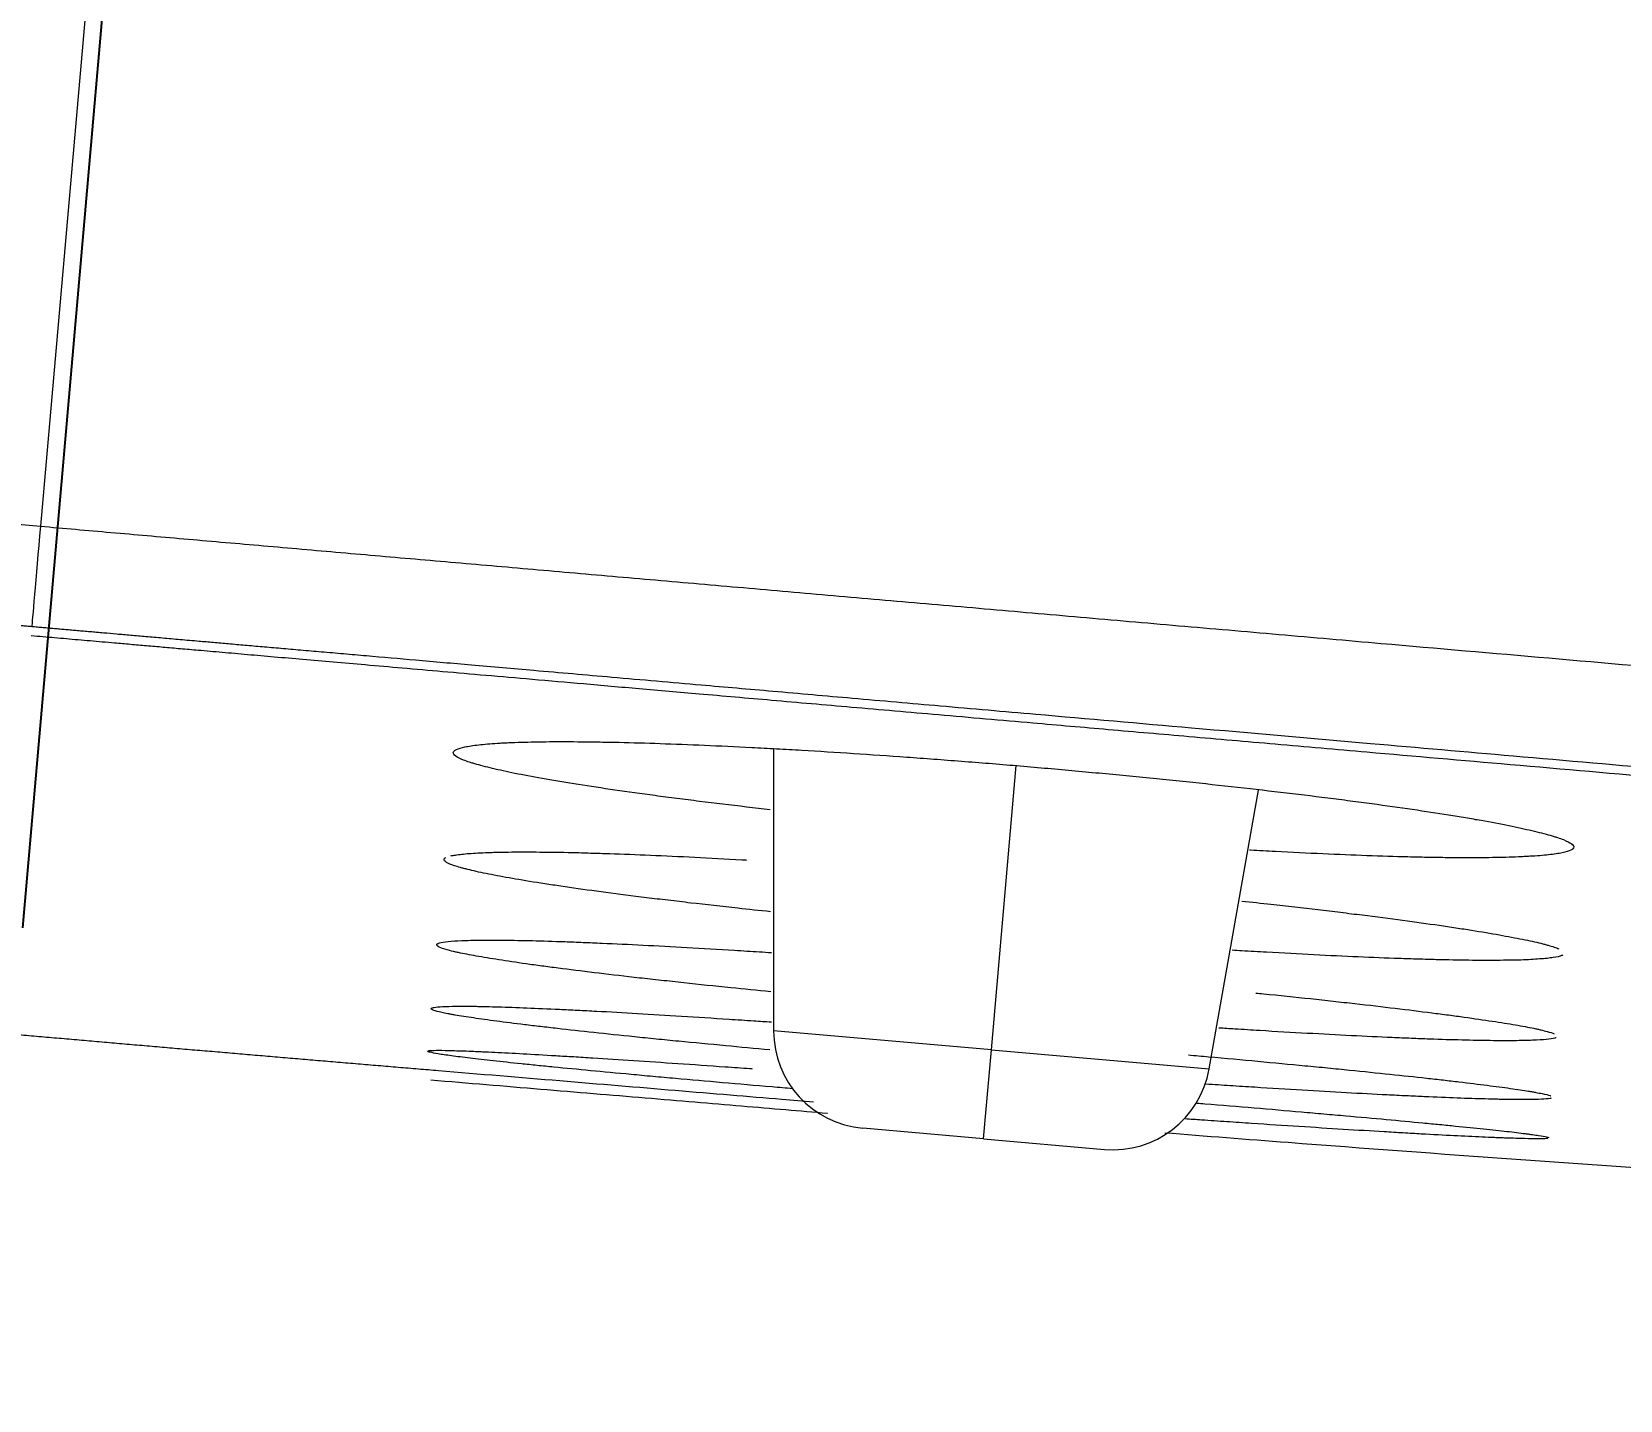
# Model space of a CAD drawing. Header units: millimetres. Extents: x 11618 to 13994, y -5897 to -2537.
# Drawn here: x 13117.06 to 13133.31, y -3607.08 to -3593.08 of the extents above; entities that cross this region are included whole.
import ezdxf

# ---------------------------------------------------------------- set-up
doc = ezdxf.new("R2010")
doc.units = ezdxf.units.MM
doc.linetypes.add('CENTERX2', pattern=[101.6, 63.5, -12.7, 12.7, -12.7])
doc.layers.add('CENTER', color=1, linetype='CENTERX2')
doc.layers.add('DIM', color=3, linetype='Continuous', lineweight=13)
doc.styles.get("Standard").update_dxf_attribs({"font": 'arial.ttf'})
doc.dimstyles.get("Standard").update_dxf_attribs({"dimtxt": 0.18, "dimasz": 0.18, "dimexe": 0.18, "dimexo": 0.0625, "dimgap": 0.09, "dimtad": 0, "dimtih": 1, "dimtoh": 1, "dimdec": 1, "dimdsep": 46, "dimtxsty": 'Standard', "dimcen": 0.09, "dimadec": 0, "dimazin": 0, "dimtfac": 1, "dimtdec": 1, "dimtofl": 0, "dimtmove": 0, "dimatfit": 3, "dimfxl": 1, "dimtolj": 1, "dimtzin": 0, "dimarcsym": 0})

# ---------------------------------------------------------------- blocks, each defined once
blk = doc.blocks.new('*D3')
at = {"layer": 'Defpoints', "color": 0, "transparency": 16777216}
for p in [(13022.698, -3589.905), (13211.939, -3606.495), (13206.858, -3664.45)]:
    blk.add_point(p, dxfattribs=at)
at = {"layer": 'DIM', "color": 0, "lineweight": -2, "transparency": 16777216}
for p, q in [((13022.693, -3589.967), (13017.602, -3648.039)), ((13211.934, -3606.557), (13206.843, -3664.629)), ((13035.549, -3649.432), (13088.231, -3654.05)), ((13188.927, -3662.878), (13136.245, -3658.26))]:
    blk.add_line(p, q, dxfattribs=at)
at = {"layer": 'DIM', "color": 0, "transparency": 16777216}
for points in [[(13035.811, -3646.443), (13035.287, -3652.42), (13017.618, -3647.86)], [(13189.189, -3659.89), (13188.665, -3665.867), (13206.858, -3664.45)]]:
    blk.add_solid(points, dxfattribs=at)
at = {"layer": 'DIM', "color": 0, "transparency": 16777216, "insert": (13112.238, -3656.155), "char_height": 18, "attachment_point": 5}
blk.add_mtext('\\A1;190', dxfattribs=at)

msp = doc.modelspace()

# ---------------------------------------------------------------- linework, layer by layer
at = {"linetype": 'Continuous', "lineweight": 18, "extrusion": (-1, -2.22045e-16, 0)}
for p, q in [((13117.805, -3590.656), (13117.15, -3598.138)), ((13124.649, -3600.415), (13124.649, -3603.3)), ((13129.104, -3603.689), (13129.607, -3600.837)), ((13126.797, -3604.404), (13125.561, -3604.296)), ((13126.797, -3604.404), (13128.032, -3604.512))]:
    msp.add_line(p, q, dxfattribs=at)
at = {"linetype": 'Continuous', "lineweight": 13, "extrusion": (-1, -2.22045e-16, 0)}
for p, q in [((13126.876, -3603.494), (13127.131, -3600.587)), ((13126.876, -3603.494), (13124.649, -3603.3)), ((13126.797, -3604.404), (13126.876, -3603.494)), ((13126.876, -3603.494), (13129.104, -3603.689))]:
    msp.add_line(p, q, dxfattribs=at)
at = {"linetype": 'Continuous', "lineweight": 18}
for centre, start, end in [((13125.649, -3603.3), 180, 265), ((13128.119, -3603.516), 265, 350)]:
    msp.add_arc(centre, 1, start, end, dxfattribs=at)
msp.add_ellipse((13117.148, -3598.173), major_axis=(-0.087, -0.996), ratio=0.001158, start_param=4.677482, end_param=6.20974, dxfattribs=at)
at = {"linetype": 'Continuous', "lineweight": 13}
for points, knots in [([(13172.599, -3595.501), (13172.492, -3595.491), (13172.271, -3595.47), (13171.933, -3595.439), (13171.582, -3595.407), (13171.216, -3595.374), (13170.837, -3595.34), (13170.444, -3595.305), (13170.036, -3595.268), (13169.615, -3595.231), (13169.14, -3595.189), (13168.615, -3595.143), (13168.046, -3595.092), (13167.477, -3595.042), (13166.907, -3594.992), (13166.337, -3594.942), (13165.866, -3594.901), (13165.31, -3594.852), (13164.488, -3594.779), (13163.121, -3594.658), (13161.207, -3594.489), (13157.214, -3594.137), (13151.831, -3593.661), (13146.372, -3593.179), (13142.544, -3592.841), (13139.823, -3592.601), (13137.06, -3592.356), (13134.641, -3592.143), (13132.498, -3591.953), (13130.563, -3591.782), (13128.383, -3591.589), (13126.513, -3591.424), (13125.051, -3591.295), (13124.09, -3591.21), (13123.169, -3591.128), (13122.287, -3591.05), (13121.444, -3590.976), (13120.64, -3590.905), (13119.876, -3590.838), (13119.151, -3590.774), (13118.465, -3590.714), (13118.02, -3590.675), (13117.805, -3590.656)], [0, 0, 0, 0, 0.005929, 0.012111, 0.018548, 0.025238, 0.032183, 0.039382, 0.046835, 0.054542, 0.062503, 0.072919, 0.083335, 0.093751, 0.104167, 0.114583, 0.124999, 0.130054, 0.14508, 0.170076, 0.205043, 0.24998, 0.388966, 0.49996, 0.54881, 0.598428, 0.648815, 0.69997, 0.730738, 0.765996, 0.805745, 0.849985, 0.868201, 0.885703, 0.902491, 0.918564, 0.933923, 0.948567, 0.962497, 0.975712, 0.988213, 1, 1, 1, 1]), ([(13062.381, -3593.337), (13064.656, -3593.539), (13066.932, -3593.736), (13071.487, -3594.136), (13073.765, -3594.335), (13080.602, -3594.935), (13085.164, -3595.335), (13098.863, -3596.535), (13108.006, -3597.338), (13117.15, -3598.138)], [0, 0, 0, 0, 0.125, 0.125, 0.25, 0.25, 0.5, 0.5, 1, 1, 1, 1]), ([(13117.061, -3599.167), (13117.044, -3599.165), (13117.01, -3599.162), (13116.96, -3599.158), (13116.91, -3599.153), (13116.86, -3599.149), (13116.81, -3599.145), (13116.76, -3599.14), (13116.709, -3599.136), (13116.657, -3599.131), (13116.604, -3599.127), (13116.549, -3599.122), (13116.493, -3599.117), (13116.435, -3599.112), (13116.371, -3599.106), (13116.301, -3599.1), (13116.223, -3599.093), (13116.142, -3599.086), (13116.057, -3599.079), (13115.968, -3599.071), (13115.875, -3599.063), (13115.778, -3599.054), (13115.677, -3599.045), (13115.571, -3599.036), (13115.462, -3599.027), (13115.298, -3599.012), (13115.068, -3598.992), (13114.763, -3598.965), (13114.421, -3598.935), (13114.042, -3598.902), (13113.695, -3598.872), (13113.389, -3598.845), (13113.13, -3598.822), (13112.853, -3598.798), (13112.559, -3598.772), (13112.248, -3598.745), (13111.862, -3598.711), (13111.389, -3598.67), (13110.819, -3598.62), (13110.089, -3598.556), (13109.17, -3598.475), (13108.029, -3598.375), (13106.875, -3598.274), (13105.721, -3598.173), (13104.58, -3598.073), (13103.123, -3597.945), (13101.287, -3597.784), (13099.005, -3597.584), (13096.876, -3597.398), (13094.957, -3597.229), (13093.307, -3597.085), (13091.537, -3596.93), (13088.997, -3596.707), (13085.53, -3596.403), (13080.974, -3596.004), (13077.019, -3595.657), (13073.824, -3595.377), (13071.549, -3595.178), (13069.412, -3594.991), (13067.479, -3594.821), (13066.247, -3594.713), (13065.47, -3594.645), (13065.09, -3594.612), (13064.618, -3594.57), (13064.153, -3594.53), (13063.734, -3594.493), (13063.404, -3594.464), (13063.105, -3594.438), (13062.836, -3594.414), (13062.599, -3594.393), (13062.451, -3594.38), (13062.382, -3594.374)], [0, 0, 0, 0, 0.00093, 0.001846, 0.002755, 0.003662, 0.004571, 0.005489, 0.006419, 0.007367, 0.008336, 0.00933, 0.010354, 0.01141, 0.012501, 0.01386, 0.015278, 0.016761, 0.018312, 0.019934, 0.02163, 0.023401, 0.025249, 0.027174, 0.029176, 0.031253, 0.03616, 0.041729, 0.047976, 0.054905, 0.062506, 0.066938, 0.071679, 0.076731, 0.082096, 0.087772, 0.093759, 0.103254, 0.113671, 0.125011, 0.143197, 0.164032, 0.187516, 0.206429, 0.227264, 0.25002, 0.286248, 0.327918, 0.375029, 0.402973, 0.433122, 0.465478, 0.500039, 0.572373, 0.6557, 0.750021, 0.78956, 0.83122, 0.875001, 0.907035, 0.937497, 0.942783, 0.949752, 0.958407, 0.968747, 0.975374, 0.981433, 0.986926, 0.991851, 0.996209, 1, 1, 1, 1]), ([(13117.15, -3598.138), (13117.269, -3598.149), (13117.51, -3598.17), (13117.873, -3598.202), (13118.242, -3598.234), (13118.617, -3598.267), (13118.997, -3598.3), (13119.384, -3598.334), (13119.775, -3598.368), (13120.173, -3598.403), (13120.576, -3598.438), (13120.984, -3598.474), (13121.398, -3598.51), (13121.818, -3598.546), (13122.244, -3598.584), (13122.675, -3598.621), (13123.112, -3598.66), (13123.554, -3598.698), (13124.002, -3598.737), (13124.456, -3598.777), (13124.915, -3598.817), (13125.38, -3598.858), (13125.851, -3598.899), (13126.327, -3598.94), (13126.809, -3598.982), (13127.296, -3599.025), (13127.789, -3599.068), (13128.288, -3599.112), (13128.793, -3599.156), (13129.303, -3599.2), (13129.818, -3599.245), (13130.339, -3599.291), (13131.831, -3599.421), (13134.292, -3599.636), (13137.719, -3599.935), (13141.145, -3600.234), (13144.57, -3600.533), (13147.994, -3600.832), (13151.418, -3601.131), (13154.84, -3601.429), (13157.925, -3601.699), (13160.596, -3601.932), (13162.775, -3602.123), (13164.722, -3602.293), (13166.437, -3602.442), (13167.919, -3602.572), (13169.169, -3602.681), (13170.187, -3602.77), (13170.973, -3602.838), (13171.528, -3602.886), (13171.82, -3602.912), (13171.928, -3602.921)], [0, 0, 0, 0, 0.006523, 0.01315, 0.019879, 0.02671, 0.033645, 0.040682, 0.047822, 0.055065, 0.06241, 0.069859, 0.07741, 0.085063, 0.09282, 0.100679, 0.108641, 0.116706, 0.124874, 0.133144, 0.141518, 0.149993, 0.158572, 0.167254, 0.176038, 0.184925, 0.193915, 0.203007, 0.212202, 0.221501, 0.230901, 0.240405, 0.250011, 0.312506, 0.375001, 0.437497, 0.499992, 0.562492, 0.624993, 0.687494, 0.749995, 0.794089, 0.833939, 0.869547, 0.900912, 0.928034, 0.950913, 0.96955, 0.983943, 0.994093, 1, 1, 1, 1]), ([(13171.75, -3603.942), (13171.626, -3603.932), (13171.367, -3603.909), (13170.959, -3603.874), (13170.515, -3603.835), (13170.127, -3603.801), (13169.697, -3603.764), (13169.129, -3603.714), (13168.533, -3603.662), (13168.009, -3603.616), (13167.657, -3603.585), (13167.275, -3603.552), (13166.864, -3603.516), (13166.423, -3603.478), (13165.952, -3603.436), (13165.451, -3603.393), (13164.625, -3603.321), (13163.497, -3603.222), (13162.09, -3603.099), (13160.725, -3602.98), (13159.401, -3602.864), (13156.815, -3602.639), (13153.15, -3602.319), (13148.594, -3601.921), (13144.536, -3601.566), (13140.937, -3601.252), (13138.003, -3600.996), (13135.691, -3600.794), (13133.896, -3600.637), (13132.269, -3600.495), (13130.63, -3600.352), (13129.003, -3600.21), (13127.536, -3600.082), (13126.38, -3599.981), (13125.483, -3599.902), (13124.668, -3599.831), (13123.848, -3599.759), (13123.033, -3599.688), (13122.25, -3599.62), (13121.58, -3599.561), (13121.01, -3599.512), (13120.573, -3599.473), (13120.253, -3599.445), (13120.028, -3599.426), (13119.815, -3599.407), (13119.613, -3599.39), (13119.423, -3599.373), (13119.245, -3599.358), (13119.077, -3599.343), (13118.921, -3599.329), (13118.756, -3599.315), (13118.583, -3599.3), (13118.402, -3599.284), (13118.233, -3599.269), (13118.077, -3599.256), (13117.932, -3599.243), (13117.816, -3599.233), (13117.725, -3599.225), (13117.658, -3599.219), (13117.592, -3599.213), (13117.529, -3599.208), (13117.468, -3599.202), (13117.408, -3599.197), (13117.35, -3599.192), (13117.292, -3599.187), (13117.235, -3599.182), (13117.177, -3599.177), (13117.119, -3599.172), (13117.08, -3599.168), (13117.061, -3599.167)], [0, 0, 0, 0, 0.006794, 0.014268, 0.022422, 0.031253, 0.035619, 0.046038, 0.062505, 0.06841, 0.07486, 0.081856, 0.089397, 0.097483, 0.106114, 0.115288, 0.125006, 0.151534, 0.177298, 0.202298, 0.226534, 0.250005, 0.344343, 0.427677, 0.500008, 0.566907, 0.624995, 0.66083, 0.693609, 0.723327, 0.749989, 0.783397, 0.812488, 0.830346, 0.846717, 0.861597, 0.87499, 0.891652, 0.906241, 0.917903, 0.92832, 0.937493, 0.941797, 0.945897, 0.949788, 0.95347, 0.95694, 0.9602, 0.963253, 0.9661, 0.968746, 0.972286, 0.975596, 0.978674, 0.981527, 0.984165, 0.986605, 0.987887, 0.989119, 0.990308, 0.991457, 0.992574, 0.993662, 0.994729, 0.995782, 0.996827, 0.997873, 0.998928, 1, 1, 1, 1])]:
    msp.add_open_spline(points, degree=3, knots=knots, dxfattribs=at)
at = {"linetype": 'Continuous', "lineweight": 18}
for points, knots in [([(13117.055, -3599.256), (13117.095, -3599.26), (13117.175, -3599.267), (13117.295, -3599.277), (13117.415, -3599.288), (13117.536, -3599.298), (13117.658, -3599.309), (13117.782, -3599.32), (13117.92, -3599.332), (13118.071, -3599.345), (13118.236, -3599.359), (13118.407, -3599.374), (13118.583, -3599.39), (13118.783, -3599.407), (13119.012, -3599.427), (13119.272, -3599.45), (13119.547, -3599.474), (13119.84, -3599.499), (13120.149, -3599.526), (13120.488, -3599.556), (13120.861, -3599.588), (13121.273, -3599.624), (13121.715, -3599.663), (13122.196, -3599.704), (13122.718, -3599.75), (13123.288, -3599.8), (13123.929, -3599.855), (13124.653, -3599.919), (13125.469, -3599.99), (13126.36, -3600.067), (13127.236, -3600.144), (13128.09, -3600.218), (13128.916, -3600.29), (13129.798, -3600.367), (13130.893, -3600.462), (13132.236, -3600.579), (13133.863, -3600.721), (13135.651, -3600.877), (13137.406, -3601.029), (13139.116, -3601.178), (13140.764, -3601.322), (13142.529, -3601.476), (13144.715, -3601.666), (13147.395, -3601.9), (13150.638, -3602.182), (13154.214, -3602.494), (13157.242, -3602.757), (13159.636, -3602.966), (13161.307, -3603.111), (13163.041, -3603.263), (13164.439, -3603.384), (13165.483, -3603.475), (13166.155, -3603.534), (13166.835, -3603.593), (13167.525, -3603.653), (13168.092, -3603.703), (13168.525, -3603.741), (13168.815, -3603.766), (13169.081, -3603.789), (13169.324, -3603.81), (13169.544, -3603.829), (13169.74, -3603.846), (13170.07, -3603.875), (13170.523, -3603.914), (13171.09, -3603.963), (13171.45, -3603.994), (13171.622, -3604.008)], [0, 0, 0, 0, 0.00221, 0.004402, 0.006592, 0.008794, 0.011025, 0.013298, 0.015627, 0.018575, 0.021595, 0.024706, 0.027921, 0.031253, 0.035725, 0.040471, 0.045511, 0.050859, 0.056523, 0.062507, 0.069473, 0.076999, 0.085094, 0.09376, 0.103369, 0.113786, 0.125013, 0.138581, 0.153518, 0.169833, 0.187519, 0.201609, 0.216722, 0.232862, 0.250026, 0.276845, 0.306617, 0.339349, 0.375033, 0.403062, 0.433238, 0.465565, 0.500041, 0.553395, 0.612841, 0.678386, 0.750021, 0.779495, 0.81015, 0.841985, 0.875001, 0.887162, 0.899493, 0.911992, 0.92466, 0.937497, 0.943244, 0.948565, 0.953457, 0.957922, 0.961959, 0.965568, 0.968747, 0.980133, 0.990552, 1, 1, 1, 1]), ([(13124.615, -3601.038), (13124.533, -3601.029), (13124.452, -3601.02), (13124.207, -3600.991), (13124.047, -3600.972), (13123.852, -3600.948), (13123.813, -3600.943), (13123.736, -3600.933), (13123.698, -3600.928), (13123.584, -3600.914), (13123.51, -3600.904), (13123.293, -3600.875), (13123.156, -3600.856), (13122.894, -3600.818), (13122.77, -3600.8), (13122.594, -3600.772), (13122.537, -3600.763), (13122.454, -3600.749), (13122.427, -3600.744), (13122.373, -3600.735), (13122.347, -3600.73), (13122.217, -3600.708), (13122.122, -3600.69), (13121.949, -3600.656), (13121.87, -3600.639), (13121.73, -3600.606), (13121.667, -3600.59), (13121.6, -3600.571), (13121.587, -3600.567), (13121.562, -3600.56), (13121.55, -3600.556), (13121.516, -3600.545), (13121.496, -3600.537), (13121.442, -3600.516), (13121.416, -3600.503), (13121.38, -3600.477), (13121.372, -3600.465), (13121.373, -3600.448), (13121.376, -3600.443), (13121.384, -3600.435), (13121.388, -3600.433), (13121.395, -3600.427), (13121.4, -3600.425), (13121.425, -3600.413), (13121.454, -3600.404), (13121.53, -3600.388), (13121.577, -3600.381), (13121.687, -3600.368), (13121.751, -3600.363), (13121.843, -3600.357), (13121.861, -3600.356), (13121.9, -3600.354), (13121.959, -3600.351), (13122.023, -3600.349), (13122.156, -3600.345), (13122.252, -3600.343), (13122.46, -3600.341), (13122.571, -3600.342), (13122.75, -3600.343), (13122.811, -3600.344), (13122.906, -3600.346), (13122.939, -3600.346), (13123.004, -3600.347), (13123.037, -3600.348), (13123.204, -3600.352), (13123.344, -3600.356), (13123.634, -3600.366), (13123.785, -3600.372), (13124.097, -3600.385), (13124.258, -3600.393), (13124.467, -3600.403), (13124.509, -3600.406), (13124.594, -3600.41), (13124.721, -3600.417), (13124.85, -3600.424), (13125.11, -3600.439), (13125.462, -3600.461), (13125.826, -3600.486), (13126.102, -3600.506), (13126.195, -3600.513), (13126.382, -3600.527), (13126.476, -3600.534), (13126.758, -3600.556), (13126.947, -3600.571), (13127.136, -3600.587)], [0, 0, 0, 0, 0.017753, 0.017753, 0.054133, 0.054133, 0.063228, 0.063228, 0.072322, 0.072322, 0.090512, 0.090512, 0.126892, 0.126892, 0.163271, 0.163271, 0.181461, 0.181461, 0.190556, 0.190556, 0.199651, 0.199651, 0.23603, 0.23603, 0.27241, 0.27241, 0.308789, 0.308789, 0.317884, 0.317884, 0.326979, 0.326979, 0.345169, 0.345169, 0.381548, 0.381548, 0.417928, 0.417928, 0.436118, 0.436118, 0.445212, 0.445212, 0.454307, 0.454307, 0.490687, 0.490687, 0.527066, 0.527066, 0.563446, 0.563446, 0.572541, 0.572541, 0.581636, 0.599825, 0.599825, 0.636205, 0.636205, 0.672584, 0.672584, 0.690774, 0.690774, 0.699869, 0.699869, 0.708964, 0.708964, 0.745343, 0.745343, 0.781723, 0.781723, 0.818102, 0.818102, 0.827197, 0.827197, 0.836292, 0.854482, 0.854482, 0.890861, 0.927241, 0.927241, 0.945431, 0.945431, 0.96362, 0.96362, 1, 1, 1, 1]), ([(13127.136, -3600.587), (13127.326, -3600.603), (13127.513, -3600.62), (13127.886, -3600.654), (13128.071, -3600.671), (13128.347, -3600.698), (13128.438, -3600.707), (13128.575, -3600.721), (13128.62, -3600.725), (13128.711, -3600.734), (13128.756, -3600.739), (13128.982, -3600.762), (13129.158, -3600.781), (13129.503, -3600.819), (13129.671, -3600.839), (13129.999, -3600.877), (13130.16, -3600.897), (13130.355, -3600.921), (13130.393, -3600.926), (13130.47, -3600.936), (13130.509, -3600.941), (13130.622, -3600.956), (13130.696, -3600.966), (13130.913, -3600.995), (13131.05, -3601.014), (13131.312, -3601.053), (13131.436, -3601.072), (13131.612, -3601.1), (13131.669, -3601.11), (13131.752, -3601.124), (13131.779, -3601.128), (13131.833, -3601.138), (13131.859, -3601.142), (13131.988, -3601.165), (13132.083, -3601.183), (13132.256, -3601.218), (13132.335, -3601.235), (13132.475, -3601.268), (13132.538, -3601.284), (13132.605, -3601.304), (13132.618, -3601.307), (13132.643, -3601.315), (13132.678, -3601.326), (13132.709, -3601.337), (13132.763, -3601.359), (13132.79, -3601.372), (13132.825, -3601.398), (13132.834, -3601.41), (13132.833, -3601.427), (13132.83, -3601.432), (13132.822, -3601.44), (13132.819, -3601.443), (13132.811, -3601.448), (13132.807, -3601.45), (13132.782, -3601.462), (13132.753, -3601.471), (13132.677, -3601.487), (13132.63, -3601.494), (13132.52, -3601.506), (13132.456, -3601.511), (13132.365, -3601.516), (13132.346, -3601.517), (13132.307, -3601.519), (13132.248, -3601.522), (13132.184, -3601.524), (13132.051, -3601.528), (13131.955, -3601.529), (13131.747, -3601.53), (13131.636, -3601.53), (13131.457, -3601.528), (13131.396, -3601.527), (13131.3, -3601.525), (13131.268, -3601.525), (13131.203, -3601.523), (13131.17, -3601.522), (13131.003, -3601.518), (13130.863, -3601.514), (13130.573, -3601.503), (13130.422, -3601.497), (13130.11, -3601.483), (13129.948, -3601.475), (13129.739, -3601.464), (13129.697, -3601.462), (13129.613, -3601.458), (13129.566, -3601.455), (13129.519, -3601.452), (13129.515, -3601.452)], [0, 0, 0, 0, 0.03633, 0.03633, 0.07266, 0.07266, 0.090825, 0.090825, 0.099907, 0.099907, 0.10899, 0.10899, 0.14532, 0.14532, 0.18165, 0.18165, 0.21798, 0.21798, 0.227062, 0.227062, 0.236145, 0.236145, 0.25431, 0.25431, 0.29064, 0.29064, 0.32697, 0.32697, 0.345135, 0.345135, 0.354217, 0.354217, 0.363299, 0.363299, 0.399629, 0.399629, 0.435959, 0.435959, 0.472289, 0.472289, 0.481372, 0.481372, 0.490454, 0.508619, 0.508619, 0.544949, 0.544949, 0.581279, 0.581279, 0.599444, 0.599444, 0.608527, 0.608527, 0.617609, 0.617609, 0.653939, 0.653939, 0.690269, 0.690269, 0.726599, 0.726599, 0.735681, 0.735681, 0.744764, 0.762929, 0.762929, 0.799259, 0.799259, 0.835589, 0.835589, 0.853754, 0.853754, 0.862836, 0.862836, 0.871919, 0.871919, 0.908249, 0.908249, 0.944579, 0.944579, 0.980909, 0.980909, 0.989991, 0.989991, 0.999074, 1, 1, 1, 1]), ([(13124.617, -3602.082), (13124.504, -3602.07), (13124.392, -3602.058), (13124.118, -3602.028), (13123.957, -3602.01), (13123.762, -3601.988), (13123.723, -3601.983), (13123.646, -3601.974), (13123.608, -3601.969), (13123.494, -3601.956), (13123.42, -3601.947), (13123.203, -3601.92), (13123.065, -3601.902), (13122.803, -3601.868), (13122.679, -3601.851), (13122.502, -3601.825), (13122.445, -3601.817), (13122.362, -3601.804), (13122.335, -3601.8), (13122.281, -3601.792), (13122.255, -3601.788), (13122.125, -3601.767), (13122.03, -3601.751), (13121.857, -3601.721), (13121.778, -3601.706), (13121.637, -3601.677), (13121.574, -3601.663), (13121.506, -3601.646), (13121.493, -3601.643), (13121.468, -3601.636), (13121.457, -3601.633), (13121.423, -3601.624), (13121.402, -3601.617), (13121.348, -3601.599), (13121.321, -3601.588), (13121.285, -3601.566), (13121.277, -3601.557), (13121.278, -3601.543), (13121.281, -3601.538), (13121.289, -3601.532), (13121.292, -3601.53), (13121.296, -3601.528), (13121.296, -3601.528), (13121.297, -3601.527)], [0, 0, 0, 0, 0.053778, 0.053778, 0.134164, 0.134164, 0.15426, 0.15426, 0.174357, 0.174357, 0.21455, 0.21455, 0.294936, 0.294936, 0.375321, 0.375321, 0.415514, 0.415514, 0.435611, 0.435611, 0.455707, 0.455707, 0.536093, 0.536093, 0.616479, 0.616479, 0.696865, 0.696865, 0.716961, 0.716961, 0.737058, 0.737058, 0.777251, 0.777251, 0.857636, 0.857636, 0.938022, 0.938022, 0.978215, 0.978215, 0.998312, 0.998312, 1, 1, 1, 1]), ([(13121.347, -3601.511), (13121.361, -3601.507), (13121.377, -3601.504), (13121.433, -3601.496), (13121.48, -3601.49), (13121.591, -3601.482), (13121.654, -3601.478), (13121.746, -3601.475), (13121.764, -3601.475), (13121.803, -3601.473), (13121.862, -3601.472), (13121.926, -3601.471), (13122.058, -3601.47), (13122.155, -3601.47), (13122.362, -3601.472), (13122.473, -3601.473), (13122.652, -3601.477), (13122.713, -3601.479), (13122.808, -3601.482), (13122.841, -3601.483), (13122.906, -3601.485), (13122.939, -3601.486), (13123.106, -3601.491), (13123.245, -3601.497), (13123.535, -3601.509), (13123.686, -3601.516), (13123.998, -3601.532), (13124.159, -3601.541), (13124.342, -3601.551), (13124.357, -3601.552), (13124.373, -3601.553)], [0, 0, 0, 0, 0.050293, 0.050293, 0.154742, 0.154742, 0.259192, 0.259192, 0.285304, 0.285304, 0.311417, 0.363641, 0.363641, 0.468091, 0.468091, 0.57254, 0.57254, 0.624765, 0.624765, 0.650878, 0.650878, 0.67699, 0.67699, 0.78144, 0.78144, 0.885889, 0.885889, 0.990339, 0.990339, 1, 1, 1, 1]), ([(13129.439, -3601.973), (13129.54, -3601.983), (13129.638, -3601.994), (13129.9, -3602.023), (13130.06, -3602.042), (13130.255, -3602.064), (13130.294, -3602.069), (13130.371, -3602.078), (13130.409, -3602.083), (13130.523, -3602.097), (13130.597, -3602.106), (13130.813, -3602.133), (13130.951, -3602.151), (13131.213, -3602.186), (13131.338, -3602.203), (13131.514, -3602.229), (13131.571, -3602.237), (13131.654, -3602.25), (13131.681, -3602.254), (13131.735, -3602.262), (13131.761, -3602.266), (13131.891, -3602.287), (13131.986, -3602.303), (13132.159, -3602.334), (13132.238, -3602.349), (13132.379, -3602.378), (13132.442, -3602.391), (13132.51, -3602.408), (13132.523, -3602.411), (13132.548, -3602.418), (13132.583, -3602.428), (13132.614, -3602.437), (13132.651, -3602.449), (13132.667, -3602.455), (13132.681, -3602.461)], [0, 0, 0, 0, 0.058495, 0.058495, 0.157387, 0.157387, 0.18211, 0.18211, 0.206834, 0.206834, 0.25628, 0.25628, 0.355172, 0.355172, 0.454065, 0.454065, 0.503511, 0.503511, 0.528234, 0.528234, 0.552957, 0.552957, 0.651849, 0.651849, 0.750742, 0.750742, 0.849634, 0.849634, 0.874357, 0.874357, 0.899081, 0.948527, 0.948527, 1, 1, 1, 1]), ([(13124.619, -3602.9), (13124.481, -3602.886), (13124.345, -3602.873), (13124.047, -3602.843), (13123.887, -3602.826), (13123.691, -3602.805), (13123.652, -3602.801), (13123.575, -3602.792), (13123.537, -3602.788), (13123.423, -3602.776), (13123.349, -3602.768), (13123.132, -3602.743), (13122.994, -3602.727), (13122.732, -3602.695), (13122.607, -3602.68), (13122.431, -3602.657), (13122.373, -3602.65), (13122.29, -3602.639), (13122.263, -3602.635), (13122.209, -3602.628), (13122.183, -3602.624), (13122.053, -3602.606), (13121.958, -3602.592), (13121.784, -3602.565), (13121.705, -3602.552), (13121.563, -3602.527), (13121.5, -3602.515), (13121.433, -3602.501), (13121.419, -3602.498), (13121.394, -3602.493), (13121.382, -3602.49), (13121.348, -3602.482), (13121.328, -3602.477), (13121.274, -3602.461), (13121.246, -3602.452), (13121.21, -3602.435), (13121.202, -3602.427), (13121.203, -3602.416), (13121.206, -3602.413), (13121.213, -3602.408), (13121.216, -3602.407), (13121.224, -3602.404), (13121.228, -3602.402), (13121.253, -3602.395), (13121.282, -3602.39), (13121.358, -3602.382), (13121.404, -3602.379), (13121.514, -3602.375), (13121.578, -3602.373), (13121.669, -3602.372), (13121.688, -3602.372), (13121.726, -3602.372), (13121.786, -3602.372), (13121.849, -3602.372), (13121.982, -3602.373), (13122.078, -3602.375), (13122.285, -3602.38), (13122.396, -3602.383), (13122.575, -3602.39), (13122.636, -3602.392), (13122.732, -3602.396), (13122.764, -3602.397), (13122.829, -3602.4), (13122.862, -3602.401), (13123.029, -3602.409), (13123.169, -3602.415), (13123.458, -3602.43), (13123.609, -3602.438), (13123.921, -3602.456), (13124.082, -3602.465), (13124.291, -3602.478), (13124.333, -3602.481), (13124.418, -3602.486), (13124.502, -3602.491), (13124.586, -3602.497), (13124.628, -3602.5)], [0, 0, 0, 0, 0.034408, 0.034408, 0.076861, 0.076861, 0.087474, 0.087474, 0.098088, 0.098088, 0.119314, 0.119314, 0.161767, 0.161767, 0.20422, 0.20422, 0.225446, 0.225446, 0.23606, 0.23606, 0.246673, 0.246673, 0.289126, 0.289126, 0.331579, 0.331579, 0.374032, 0.374032, 0.384645, 0.384645, 0.395258, 0.395258, 0.416484, 0.416484, 0.458937, 0.458937, 0.50139, 0.50139, 0.522617, 0.522617, 0.53323, 0.53323, 0.543843, 0.543843, 0.586296, 0.586296, 0.628749, 0.628749, 0.671202, 0.671202, 0.681815, 0.681815, 0.692429, 0.713655, 0.713655, 0.756108, 0.756108, 0.798561, 0.798561, 0.819787, 0.819787, 0.830401, 0.830401, 0.841014, 0.841014, 0.883467, 0.883467, 0.92592, 0.92592, 0.968373, 0.968373, 0.978986, 0.978986, 0.989599, 1, 1, 1, 1]), ([(13132.722, -3602.525), (13132.722, -3602.525), (13132.722, -3602.525), (13132.718, -3602.527), (13132.714, -3602.529), (13132.689, -3602.538), (13132.66, -3602.545), (13132.585, -3602.556), (13132.538, -3602.561), (13132.428, -3602.569), (13132.364, -3602.573), (13132.273, -3602.576), (13132.254, -3602.576), (13132.216, -3602.577), (13132.156, -3602.578), (13132.093, -3602.579), (13131.96, -3602.58), (13131.864, -3602.58), (13131.656, -3602.577), (13131.545, -3602.575), (13131.367, -3602.571), (13131.305, -3602.569), (13131.21, -3602.566), (13131.177, -3602.565), (13131.112, -3602.563), (13131.079, -3602.562), (13130.912, -3602.556), (13130.773, -3602.551), (13130.482, -3602.538), (13130.332, -3602.531), (13130.02, -3602.515), (13129.858, -3602.506), (13129.649, -3602.494), (13129.607, -3602.492), (13129.523, -3602.487), (13129.447, -3602.482), (13129.371, -3602.478), (13129.338, -3602.475)], [0, 0, 0, 0, 0.000958, 0.000958, 0.023781, 0.023781, 0.115072, 0.115072, 0.206363, 0.206363, 0.297654, 0.297654, 0.320476, 0.320476, 0.343299, 0.388944, 0.388944, 0.480235, 0.480235, 0.571526, 0.571526, 0.617172, 0.617172, 0.639994, 0.639994, 0.662817, 0.662817, 0.754108, 0.754108, 0.845399, 0.845399, 0.93669, 0.93669, 0.959512, 0.959512, 0.982335, 1, 1, 1, 1]), ([(13112.485, -3602.941), (13112.52, -3602.944), (13112.588, -3602.951), (13112.691, -3602.96), (13112.794, -3602.969), (13112.896, -3602.979), (13112.999, -3602.988), (13113.102, -3602.997), (13113.205, -3603.007), (13113.307, -3603.016), (13113.41, -3603.025), (13113.513, -3603.035), (13113.616, -3603.044), (13113.718, -3603.053), (13113.821, -3603.063), (13113.924, -3603.072), (13114.027, -3603.081), (13114.129, -3603.09), (13114.232, -3603.1), (13114.335, -3603.109), (13114.438, -3603.118), (13114.54, -3603.127), (13114.643, -3603.136), (13114.746, -3603.146), (13114.849, -3603.155), (13114.951, -3603.164), (13115.054, -3603.173), (13115.157, -3603.182), (13115.26, -3603.191), (13115.362, -3603.201), (13115.465, -3603.21), (13115.568, -3603.219), (13115.671, -3603.228), (13115.773, -3603.237), (13115.876, -3603.246), (13115.979, -3603.255), (13116.082, -3603.264), (13116.184, -3603.273), (13116.287, -3603.282), (13116.39, -3603.291), (13116.493, -3603.3), (13116.595, -3603.309), (13116.698, -3603.318), (13116.801, -3603.327), (13116.904, -3603.336), (13117.006, -3603.345), (13117.109, -3603.354), (13117.212, -3603.363), (13117.315, -3603.372), (13117.418, -3603.381), (13117.52, -3603.39), (13117.623, -3603.399), (13117.726, -3603.408), (13117.829, -3603.417), (13117.931, -3603.426), (13118.034, -3603.435), (13118.137, -3603.444), (13118.24, -3603.452), (13118.342, -3603.461), (13118.445, -3603.47), (13118.548, -3603.479), (13118.651, -3603.488), (13118.754, -3603.497), (13118.856, -3603.505), (13118.959, -3603.514), (13119.062, -3603.523), (13119.165, -3603.532), (13119.268, -3603.541), (13119.37, -3603.549), (13119.473, -3603.558), (13119.576, -3603.567), (13119.679, -3603.576), (13119.781, -3603.584), (13119.884, -3603.593), (13119.987, -3603.602), (13120.09, -3603.61), (13120.193, -3603.619), (13120.295, -3603.628), (13120.398, -3603.636), (13120.501, -3603.645), (13120.604, -3603.654), (13120.707, -3603.662), (13120.81, -3603.671), (13120.912, -3603.68), (13121.015, -3603.688), (13121.118, -3603.697), (13121.186, -3603.703), (13121.221, -3603.706)], [0, 0, 0, 0, 0.011805, 0.023608, 0.035407, 0.047204, 0.058998, 0.070789, 0.082578, 0.094365, 0.106149, 0.11793, 0.12971, 0.141487, 0.153262, 0.165035, 0.176806, 0.188575, 0.200343, 0.212108, 0.223872, 0.235634, 0.247395, 0.259154, 0.270911, 0.282668, 0.294423, 0.306176, 0.317929, 0.329681, 0.341431, 0.353181, 0.36493, 0.376677, 0.388425, 0.400171, 0.411917, 0.423663, 0.435408, 0.447152, 0.458896, 0.470641, 0.482384, 0.494128, 0.505872, 0.517616, 0.529359, 0.541104, 0.552848, 0.564592, 0.576337, 0.588083, 0.599829, 0.611575, 0.623323, 0.63507, 0.646819, 0.658569, 0.670319, 0.682071, 0.693824, 0.705577, 0.717332, 0.729089, 0.740846, 0.752605, 0.764366, 0.776128, 0.787892, 0.799657, 0.811425, 0.823194, 0.834965, 0.846738, 0.858513, 0.87029, 0.88207, 0.893851, 0.905635, 0.917422, 0.929211, 0.941002, 0.952796, 0.964593, 0.976392, 0.988195, 1, 1, 1, 1]), ([(13129.581, -3602.913), (13129.607, -3602.915), (13129.633, -3602.918), (13129.823, -3602.937), (13129.983, -3602.954), (13130.179, -3602.975), (13130.218, -3602.979), (13130.295, -3602.988), (13130.333, -3602.992), (13130.446, -3603.004), (13130.52, -3603.013), (13130.737, -3603.037), (13130.875, -3603.053), (13131.138, -3603.085), (13131.262, -3603.1), (13131.439, -3603.123), (13131.496, -3603.13), (13131.579, -3603.141), (13131.607, -3603.145), (13131.66, -3603.152), (13131.687, -3603.156), (13131.816, -3603.174), (13131.912, -3603.188), (13132.086, -3603.214), (13132.165, -3603.227), (13132.306, -3603.251), (13132.369, -3603.263), (13132.437, -3603.277), (13132.45, -3603.28), (13132.475, -3603.285), (13132.511, -3603.293), (13132.541, -3603.301), (13132.591, -3603.314), (13132.616, -3603.322), (13132.634, -3603.329)], [0, 0, 0, 0, 0.015666, 0.015666, 0.115452, 0.115452, 0.140398, 0.140398, 0.165344, 0.165344, 0.215237, 0.215237, 0.315023, 0.315023, 0.414808, 0.414808, 0.464701, 0.464701, 0.489647, 0.489647, 0.514594, 0.514594, 0.614379, 0.614379, 0.714164, 0.714164, 0.81395, 0.81395, 0.838896, 0.838896, 0.863843, 0.913735, 0.913735, 1, 1, 1, 1]), ([(13124.61, -3603.494), (13124.457, -3603.481), (13124.307, -3603.467), (13123.995, -3603.437), (13123.835, -3603.422), (13123.639, -3603.403), (13123.6, -3603.399), (13123.523, -3603.391), (13123.485, -3603.388), (13123.371, -3603.376), (13123.297, -3603.369), (13123.08, -3603.346), (13122.942, -3603.332), (13122.679, -3603.304), (13122.554, -3603.29), (13122.378, -3603.27), (13122.32, -3603.263), (13122.237, -3603.253), (13122.21, -3603.25), (13122.156, -3603.244), (13122.129, -3603.241), (13121.999, -3603.225), (13121.904, -3603.213), (13121.73, -3603.19), (13121.651, -3603.179), (13121.509, -3603.158), (13121.446, -3603.148), (13121.378, -3603.136), (13121.365, -3603.134), (13121.34, -3603.129), (13121.328, -3603.127), (13121.293, -3603.121), (13121.273, -3603.116), (13121.218, -3603.104), (13121.191, -3603.097), (13121.155, -3603.084), (13121.146, -3603.078), (13121.147, -3603.071), (13121.15, -3603.068), (13121.157, -3603.065), (13121.161, -3603.064), (13121.168, -3603.062), (13121.172, -3603.061), (13121.197, -3603.057), (13121.226, -3603.054), (13121.301, -3603.05), (13121.348, -3603.049), (13121.458, -3603.048), (13121.522, -3603.048), (13121.613, -3603.049), (13121.632, -3603.05), (13121.67, -3603.05), (13121.729, -3603.052), (13121.793, -3603.053), (13121.925, -3603.057), (13122.021, -3603.061), (13122.229, -3603.069), (13122.34, -3603.074), (13122.518, -3603.082), (13122.58, -3603.085), (13122.675, -3603.09), (13122.707, -3603.091), (13122.773, -3603.095), (13122.806, -3603.097), (13122.973, -3603.105), (13123.112, -3603.113), (13123.402, -3603.13), (13123.552, -3603.139), (13123.864, -3603.159), (13124.026, -3603.169), (13124.235, -3603.183), (13124.277, -3603.186), (13124.361, -3603.191), (13124.463, -3603.198), (13124.566, -3603.205), (13124.626, -3603.209)], [0, 0, 0, 0, 0.03761, 0.03761, 0.079727, 0.079727, 0.090256, 0.090256, 0.100785, 0.100785, 0.121844, 0.121844, 0.163961, 0.163961, 0.206077, 0.206077, 0.227136, 0.227136, 0.237665, 0.237665, 0.248194, 0.248194, 0.290311, 0.290311, 0.332428, 0.332428, 0.374545, 0.374545, 0.385074, 0.385074, 0.395603, 0.395603, 0.416661, 0.416661, 0.458778, 0.458778, 0.500895, 0.500895, 0.521953, 0.521953, 0.532483, 0.532483, 0.543012, 0.543012, 0.585129, 0.585129, 0.627245, 0.627245, 0.669362, 0.669362, 0.679891, 0.679891, 0.690421, 0.711479, 0.711479, 0.753596, 0.753596, 0.795713, 0.795713, 0.816771, 0.816771, 0.8273, 0.8273, 0.837829, 0.837829, 0.879946, 0.879946, 0.922063, 0.922063, 0.96418, 0.96418, 0.974709, 0.974709, 0.985238, 1, 1, 1, 1]), ([(13132.652, -3603.37), (13132.651, -3603.37), (13132.651, -3603.37), (13132.647, -3603.371), (13132.643, -3603.373), (13132.618, -3603.38), (13132.59, -3603.384), (13132.514, -3603.392), (13132.468, -3603.394), (13132.357, -3603.399), (13132.294, -3603.4), (13132.203, -3603.401), (13132.184, -3603.401), (13132.145, -3603.401), (13132.086, -3603.401), (13132.023, -3603.401), (13131.89, -3603.399), (13131.794, -3603.397), (13131.586, -3603.392), (13131.475, -3603.389), (13131.297, -3603.382), (13131.235, -3603.38), (13131.14, -3603.376), (13131.107, -3603.375), (13131.042, -3603.372), (13131.009, -3603.371), (13130.842, -3603.364), (13130.703, -3603.357), (13130.413, -3603.342), (13130.262, -3603.334), (13129.95, -3603.317), (13129.788, -3603.308), (13129.579, -3603.295), (13129.537, -3603.292), (13129.453, -3603.287), (13129.355, -3603.281), (13129.257, -3603.275), (13129.201, -3603.271)], [0, 0, 0, 0, 0.001352, 0.001352, 0.023895, 0.023895, 0.114066, 0.114066, 0.204238, 0.204238, 0.294409, 0.294409, 0.316952, 0.316952, 0.339495, 0.384581, 0.384581, 0.474752, 0.474752, 0.564923, 0.564923, 0.610009, 0.610009, 0.632552, 0.632552, 0.655095, 0.655095, 0.745266, 0.745266, 0.835437, 0.835437, 0.925609, 0.925609, 0.948151, 0.948151, 0.970694, 1, 1, 1, 1]), ([(13124.846, -3603.892), (13124.774, -3603.886), (13124.703, -3603.88), (13124.46, -3603.859), (13124.292, -3603.845), (13123.962, -3603.816), (13123.802, -3603.802), (13123.606, -3603.784), (13123.567, -3603.781), (13123.49, -3603.774), (13123.451, -3603.771), (13123.338, -3603.76), (13123.263, -3603.753), (13123.046, -3603.733), (13122.908, -3603.72), (13122.645, -3603.695), (13122.52, -3603.683), (13122.343, -3603.665), (13122.286, -3603.66), (13122.202, -3603.651), (13122.175, -3603.648), (13122.121, -3603.643), (13122.095, -3603.64), (13121.965, -3603.627), (13121.869, -3603.616), (13121.694, -3603.597), (13121.615, -3603.588), (13121.473, -3603.571), (13121.41, -3603.563), (13121.328, -3603.552), (13121.303, -3603.548), (13121.257, -3603.542), (13121.237, -3603.539), (13121.182, -3603.53), (13121.154, -3603.524), (13121.118, -3603.515), (13121.109, -3603.512), (13121.11, -3603.507), (13121.112, -3603.506), (13121.123, -3603.503), (13121.13, -3603.502), (13121.159, -3603.5), (13121.188, -3603.499), (13121.263, -3603.499), (13121.31, -3603.5), (13121.42, -3603.503), (13121.484, -3603.505), (13121.575, -3603.509), (13121.593, -3603.51), (13121.632, -3603.511), (13121.691, -3603.514), (13121.754, -3603.517), (13121.887, -3603.523), (13121.983, -3603.528), (13122.19, -3603.54), (13122.301, -3603.546), (13122.48, -3603.557), (13122.541, -3603.56), (13122.636, -3603.566), (13122.669, -3603.568), (13122.734, -3603.572), (13122.767, -3603.574), (13122.934, -3603.585), (13123.073, -3603.594), (13123.363, -3603.613), (13123.513, -3603.623), (13123.825, -3603.644), (13123.987, -3603.656), (13124.196, -3603.67), (13124.238, -3603.673), (13124.322, -3603.679), (13124.372, -3603.683), (13124.422, -3603.686), (13124.43, -3603.687)], [0, 0, 0, 0, 0.016992, 0.016992, 0.058742, 0.058742, 0.100493, 0.100493, 0.11093, 0.11093, 0.121368, 0.121368, 0.142243, 0.142243, 0.183993, 0.183993, 0.225743, 0.225743, 0.246618, 0.246618, 0.257056, 0.257056, 0.267493, 0.267493, 0.309243, 0.309243, 0.350994, 0.350994, 0.392744, 0.392744, 0.413619, 0.413619, 0.434494, 0.434494, 0.476244, 0.476244, 0.517994, 0.517994, 0.538869, 0.538869, 0.559744, 0.559744, 0.601495, 0.601495, 0.643245, 0.643245, 0.684995, 0.684995, 0.695433, 0.695433, 0.70587, 0.726745, 0.726745, 0.768495, 0.768495, 0.810245, 0.810245, 0.831121, 0.831121, 0.841558, 0.841558, 0.851996, 0.851996, 0.893746, 0.893746, 0.935496, 0.935496, 0.977246, 0.977246, 0.987684, 0.987684, 0.998121, 1, 1, 1, 1]), ([(13128.892, -3603.546), (13128.961, -3603.552), (13129.03, -3603.558), (13129.27, -3603.58), (13129.438, -3603.595), (13129.767, -3603.626), (13129.928, -3603.641), (13130.123, -3603.66), (13130.162, -3603.664), (13130.239, -3603.671), (13130.278, -3603.675), (13130.391, -3603.686), (13130.466, -3603.694), (13130.683, -3603.715), (13130.821, -3603.73), (13131.084, -3603.757), (13131.208, -3603.77), (13131.385, -3603.79), (13131.442, -3603.796), (13131.526, -3603.806), (13131.553, -3603.809), (13131.607, -3603.815), (13131.633, -3603.818), (13131.763, -3603.834), (13131.859, -3603.845), (13132.033, -3603.868), (13132.112, -3603.878), (13132.254, -3603.898), (13132.317, -3603.908), (13132.385, -3603.919), (13132.398, -3603.921), (13132.423, -3603.926), (13132.459, -3603.932), (13132.49, -3603.938), (13132.545, -3603.949), (13132.572, -3603.956), (13132.594, -3603.964), (13132.597, -3603.965), (13132.6, -3603.966)], [0, 0, 0, 0, 0.033882, 0.033882, 0.120204, 0.120204, 0.206526, 0.206526, 0.228107, 0.228107, 0.249687, 0.249687, 0.292848, 0.292848, 0.37917, 0.37917, 0.465493, 0.465493, 0.508654, 0.508654, 0.530234, 0.530234, 0.551815, 0.551815, 0.638137, 0.638137, 0.724459, 0.724459, 0.810781, 0.810781, 0.832362, 0.832362, 0.853943, 0.897104, 0.897104, 0.983426, 0.983426, 1, 1, 1, 1]), ([(13125.199, -3604.145), (13125.198, -3604.145), (13125.196, -3604.145), (13124.924, -3604.122), (13124.631, -3604.097), (13124.011, -3604.045), (13123.683, -3604.017), (13122.988, -3603.959), (13122.63, -3603.929), (13121.899, -3603.868), (13121.525, -3603.837), (13121.142, -3603.805)], [0, 0, 0, 0, 0.001061, 0.001061, 0.250796, 0.250796, 0.500531, 0.500531, 0.750265, 0.750265, 1, 1, 1, 1]), ([(13121.221, -3603.706), (13121.644, -3603.741), (13122.057, -3603.775), (13122.865, -3603.843), (13123.26, -3603.876), (13124.027, -3603.94), (13124.39, -3603.97), (13124.842, -3604.008), (13124.95, -3604.018), (13125.056, -3604.026)], [0, 0, 0, 0, 0.301137, 0.301137, 0.602274, 0.602274, 0.90341, 0.90341, 1, 1, 1, 1]), ([(13132.601, -3603.989), (13132.601, -3603.989), (13132.601, -3603.989), (13132.597, -3603.99), (13132.592, -3603.991), (13132.568, -3603.995), (13132.539, -3603.998), (13132.464, -3604.002), (13132.417, -3604.003), (13132.307, -3604.004), (13132.243, -3604.003), (13132.152, -3604.002), (13132.133, -3604.002), (13132.095, -3604.001), (13132.036, -3604), (13131.972, -3603.998), (13131.839, -3603.995), (13131.743, -3603.992), (13131.536, -3603.984), (13131.425, -3603.979), (13131.246, -3603.971), (13131.184, -3603.968), (13131.089, -3603.964), (13131.057, -3603.962), (13130.991, -3603.959), (13130.958, -3603.957), (13130.791, -3603.949), (13130.652, -3603.942), (13130.362, -3603.925), (13130.211, -3603.917), (13129.899, -3603.898), (13129.737, -3603.888), (13129.528, -3603.875), (13129.486, -3603.872), (13129.402, -3603.867), (13129.279, -3603.859), (13129.154, -3603.851), (13129.071, -3603.845)], [0, 0, 0, 0, 0.001822, 0.001822, 0.024049, 0.024049, 0.112958, 0.112958, 0.201867, 0.201867, 0.290775, 0.290775, 0.313003, 0.313003, 0.33523, 0.379684, 0.379684, 0.468593, 0.468593, 0.557501, 0.557501, 0.601956, 0.601956, 0.624183, 0.624183, 0.64641, 0.64641, 0.735319, 0.735319, 0.824227, 0.824227, 0.913136, 0.913136, 0.935363, 0.935363, 0.95759, 1, 1, 1, 1]), ([(13128.978, -3604.038), (13129.005, -3604.04), (13129.032, -3604.043), (13129.231, -3604.059), (13129.4, -3604.073), (13129.729, -3604.101), (13129.89, -3604.115), (13130.086, -3604.132), (13130.124, -3604.136), (13130.202, -3604.142), (13130.24, -3604.146), (13130.354, -3604.156), (13130.428, -3604.162), (13130.645, -3604.182), (13130.783, -3604.194), (13131.047, -3604.218), (13131.171, -3604.23), (13131.348, -3604.247), (13131.406, -3604.252), (13131.489, -3604.26), (13131.517, -3604.263), (13131.571, -3604.268), (13131.597, -3604.271), (13131.727, -3604.284), (13131.823, -3604.293), (13131.997, -3604.312), (13132.076, -3604.32), (13132.219, -3604.336), (13132.281, -3604.344), (13132.35, -3604.353), (13132.363, -3604.354), (13132.388, -3604.358), (13132.424, -3604.362), (13132.455, -3604.367), (13132.51, -3604.375), (13132.538, -3604.38), (13132.565, -3604.387), (13132.572, -3604.389), (13132.577, -3604.391)], [0, 0, 0, 0, 0.013366, 0.013366, 0.099049, 0.099049, 0.184731, 0.184731, 0.206152, 0.206152, 0.227572, 0.227572, 0.270413, 0.270413, 0.356096, 0.356096, 0.441778, 0.441778, 0.484619, 0.484619, 0.50604, 0.50604, 0.52746, 0.52746, 0.613142, 0.613142, 0.698825, 0.698825, 0.784507, 0.784507, 0.805928, 0.805928, 0.827348, 0.870189, 0.870189, 0.955872, 0.955872, 1, 1, 1, 1]), ([(13132.568, -3604.401), (13132.567, -3604.401), (13132.567, -3604.401), (13132.563, -3604.401), (13132.558, -3604.402), (13132.534, -3604.404), (13132.505, -3604.404), (13132.43, -3604.405), (13132.384, -3604.404), (13132.274, -3604.401), (13132.21, -3604.399), (13132.119, -3604.396), (13132.1, -3604.395), (13132.062, -3604.394), (13132.003, -3604.392), (13131.939, -3604.389), (13131.806, -3604.383), (13131.71, -3604.378), (13131.503, -3604.368), (13131.392, -3604.362), (13131.213, -3604.352), (13131.152, -3604.348), (13131.056, -3604.343), (13131.024, -3604.341), (13130.959, -3604.337), (13130.926, -3604.335), (13130.759, -3604.325), (13130.619, -3604.317), (13130.329, -3604.299), (13130.179, -3604.289), (13129.866, -3604.269), (13129.705, -3604.259), (13129.496, -3604.244), (13129.454, -3604.242), (13129.369, -3604.236), (13129.242, -3604.227), (13129.113, -3604.218), (13128.971, -3604.209), (13128.914, -3604.205), (13128.857, -3604.201)], [0, 0, 0, 0, 0.002414, 0.002414, 0.023961, 0.023961, 0.110149, 0.110149, 0.196338, 0.196338, 0.282526, 0.282526, 0.304073, 0.304073, 0.32562, 0.368714, 0.368714, 0.454902, 0.454902, 0.541091, 0.541091, 0.584185, 0.584185, 0.605732, 0.605732, 0.627279, 0.627279, 0.713467, 0.713467, 0.799655, 0.799655, 0.885844, 0.885844, 0.907391, 0.907391, 0.928938, 0.972032, 0.972032, 1, 1, 1, 1]), ([(13128.65, -3604.342), (13129.07, -3604.375), (13132.601, -3604.651), (13137.497, -3604.969), (13141.974, -3605.239), (13143.337, -3605.319)], [0, 0, 0, 0, 0.085903, 0.721754, 1, 1, 1, 1])]:
    msp.add_open_spline(points, degree=3, knots=knots, dxfattribs=at)
at = {"layer": 'CENTER', "ltscale": 0.5}
msp.add_line((13128.555, -3469.4), (13114.98, -3625.013), dxfattribs=at)

# ---------------------------------------------------------------- dimensions: what is measured, and where the dimension line sits
at = {"layer": 'DIM', "color": 3}
dim = msp.add_aligned_dim(p1=(13022.698, -3589.905), p2=(13211.939, -3606.495), distance=-58.177, dimstyle='Standard', override={"dimtxt": 18, "dimasz": 18, "dimgap": 5}, dxfattribs=at)
dim.commit()
dim.dimension.update_dxf_attribs({"geometry": '*D3', "text_midpoint": (13112.238, -3656.155)})

doc.saveas('drawing.dxf')
